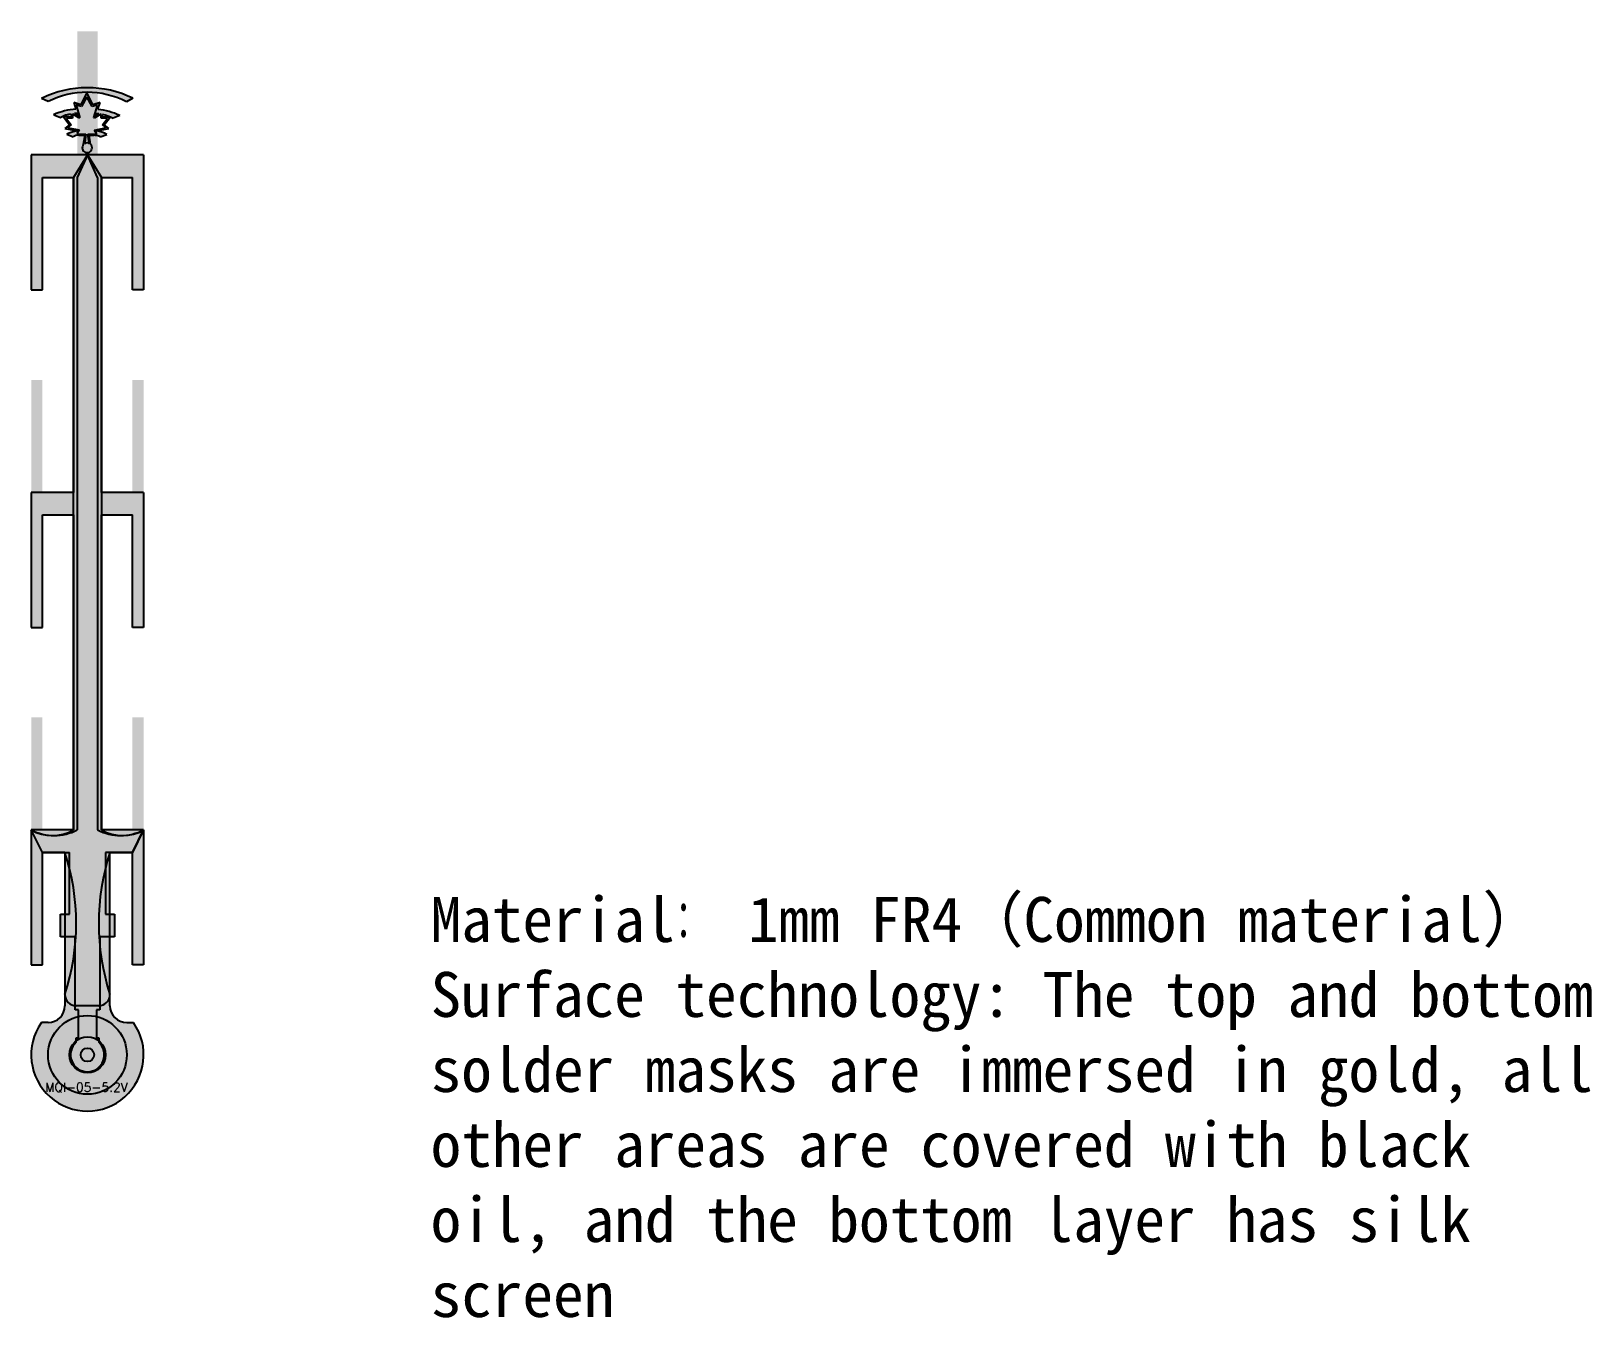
# Model space of a CAD drawing. Header units: millimetres. Extents: x 14 to 153, y -23 to 91.
import ezdxf

# ---------------------------------------------------------------- set-up
doc = ezdxf.new("R2010")
doc.units = ezdxf.units.MM
for name, color, linetype in [('BOOTOM 阻焊', 50, 'Continuous'), ('BOOTOM丝印', 7, 'Continuous'), ('BOTTOM', 160, 'Continuous'), ('KEEP OUT', 130, 'Continuous'), ('TOP', 10, 'Continuous'), ('TOP丝印', 7, 'Continuous'), ('TOP阻焊', 100, 'Continuous')]:
    doc.layers.add(name, color=color, linetype=linetype)
doc.styles.get("Standard").update_dxf_attribs({"font": 'txt', "bigfont": 'gbcbig.shx'})

msp = doc.modelspace()

# ---------------------------------------------------------------- hatches: boundary and pattern name
at = {"layer": 'BOOTOM 阻焊'}
h = msp.add_hatch(color=256, dxfattribs=at)
h.paths.add_polyline_path([(20.25, 78), (19, 80), (17.75, 78), (17.75, 20, -0.266667), (14, 20), (15, 18), (17, 18, -0.158382), (17, 5.37, 0.414214), (18, 4.37), (20, 4.37, 0.414214), (21, 5.37, -0.158382), (21, 18), (23, 18), (24, 20, -0.266667), (20.25, 20)])
h.paths.add_polyline_path([(15.5, 0, 1), (22.5, 0, 1)])
h.paths.add_polyline_path([(20.6, 0, -1), (17.4, 0, -1)], flags=16)
at = {"layer": 'BOOTOM丝印'}
h = msp.add_hatch(color=256, dxfattribs=at)
h.paths.add_polyline_path([(14.92, 85.03), (15.5, 84.74, -0.239008), (22.46, 84.73), (23.03, 85.04, 0.234557)])
h.paths.add_polyline_path([(19.92, 84.06), (20.14, 84.65), (19.48, 84.46), (18.95, 85.55), (18.42, 84.45), (17.79, 84.65), (17.98, 84.07, 0.093775), (16, 83.57), (16.59, 83.32, -0.097182), (17.56, 83.64), (17.59, 83.38), (16.88, 83.38), (17.41, 82.69), (16.99, 82.35), (18.09, 82.14), (17.74, 82.06), (17.38, 81.94), (17.16, 81.84), (17.74, 81.6, -0.148395), (18.24, 81.76), (18.77, 81.77), (18.62, 80.92), (18.66, 80.92, 0.532889), (18.83, 80.23, 0.428652), (19.4, 80.53, 0.303554), (19.28, 80.95), (19.16, 81.75), (19.59, 81.75, -0.165617), (20.13, 81.6), (20.72, 81.83, 0.081301), (19.83, 82.13), (20.91, 82.35), (20.49, 82.69), (21.02, 83.35), (20.33, 83.35), (20.3, 83.38), (20.33, 83.6, -0.05955), (21.29, 83.26, -0.026347), (21.89, 83.51, 0.083499)])
h.paths.add_polyline_path([(20.74, 83.25), (20.75, 83.22), (20.35, 82.68), (20.62, 82.45), (20.62, 82.42), (19.64, 82.21), (19.84, 81.86), (19.04, 81.86), (19.14, 81.08), (19.12, 81.05), (19.09, 81.05, 0.192658), (18.87, 81.05), (18.78, 81.05), (18.76, 81.08), (18.87, 81.85), (18.09, 81.85), (18.05, 81.87), (18.25, 82.22), (17.3, 82.41), (17.28, 82.43), (17.28, 82.45), (17.54, 82.69), (17.14, 83.22), (17.15, 83.24), (17.68, 83.27), (17.68, 83.61), (17.7, 83.62), (18.24, 83.31), (18.33, 83.31), (18, 84.43), (18.47, 84.3), (18.95, 85.16), (19.43, 84.32), (19.88, 84.44), (19.9, 84.4), (19.56, 83.32), (19.59, 83.28), (20.2, 83.62), (20.22, 83.61), (20.22, 83.28)], flags=16)
h.paths.add_polyline_path([(20.02, 83.65), (19.72, 83.46), (19.7, 83.47), (19.79, 83.69), (20.02, 83.66)], flags=16)
h.paths.add_polyline_path([(18.18, 83.49), (18.17, 83.46), (17.85, 83.68, -0.011068), (18.1, 83.71)], flags=16)
at = {"layer": 'BOTTOM'}
h = msp.add_hatch(color=256, dxfattribs=at)
h.paths.add_polyline_path([(20.25, 78), (23, 78), (23, 68), (24, 68), (24, 80), (14, 80), (14, 68), (15, 68), (15, 78), (17.75, 78), (17.75, 50), (14, 50), (14, 38), (15, 38), (15, 48), (17.75, 48), (17.75, 20), (14, 20), (14, 8), (15, 8), (15, 18), (17, 18), (17, 4.37, -0.414214), (15.5, 2.87), (14.91, 2.87, 1.923504), (23.09, 2.87), (22.5, 2.87, -0.414214), (21, 4.37), (21, 18), (23, 18), (23, 8), (24, 8), (24, 20), (20.25, 20), (20.25, 48), (23, 48), (23, 38), (24, 38), (24, 50), (20.25, 50)])
h.paths.add_polyline_path([(20.6, 0, -1), (17.4, 0, -1)], flags=16)
at = {"layer": 'TOP'}
h = msp.add_hatch(color=256, dxfattribs=at)
h.paths.add_polyline_path([(19.9, 91), (18.1, 91), (18.1, 50), (15, 50), (15, 60), (14, 60), (14, 48), (18.1, 48), (18.1, 20), (15, 20), (15, 30), (14, 30), (14, 18), (17.4, 18), (17.4, 12.5), (16.6, 12.5), (16.6, 10.5), (17.9, 10.5), (17.9, 4), (18.2, 4), (18.2, 1.5), (18, 1.5), (18, 1.12, 2.618034), (20, 1.12), (20, 1.5), (19.8, 1.5), (19.8, 4), (20.1, 4), (20.1, 10.5), (21.4, 10.5), (21.4, 12.5), (20.6, 12.5), (20.6, 18), (24, 18), (24, 30), (23, 30), (23, 20), (19.9, 20), (19.9, 48), (24, 48), (24, 60), (23, 60), (23, 50), (19.9, 50)])
h.paths.add_polyline_path([(19.6, 0, -1), (18.4, 0, -1)], flags=16)
at = {"layer": 'TOP丝印'}
h = msp.add_hatch(color=256, dxfattribs=at)
h.paths.add_polyline_path([(14.92, 85.03), (15.5, 84.74, -0.239008), (22.46, 84.73), (23.03, 85.04, 0.234557)])
h.paths.add_polyline_path([(19.92, 84.06), (20.14, 84.65), (19.48, 84.46), (18.95, 85.55), (18.42, 84.45), (17.79, 84.65), (17.98, 84.07, 0.093775), (16, 83.57), (16.59, 83.32, -0.097182), (17.56, 83.64), (17.59, 83.38), (16.88, 83.38), (17.41, 82.69), (16.99, 82.35), (18.09, 82.14), (17.74, 82.06), (17.38, 81.94), (17.16, 81.84), (17.74, 81.6, -0.148395), (18.24, 81.76), (18.77, 81.77), (18.62, 80.92), (18.66, 80.92, 0.532889), (18.83, 80.23, 0.428652), (19.4, 80.53, 0.303554), (19.28, 80.95), (19.16, 81.75), (19.59, 81.75, -0.165617), (20.13, 81.6), (20.72, 81.83, 0.081301), (19.83, 82.13), (20.91, 82.35), (20.49, 82.69), (21.02, 83.35), (20.33, 83.35), (20.3, 83.38), (20.33, 83.6, -0.05955), (21.29, 83.26, -0.026347), (21.89, 83.51, 0.083499)])
h.paths.add_polyline_path([(20.74, 83.25), (20.75, 83.22), (20.35, 82.68), (20.62, 82.45), (20.62, 82.42), (19.64, 82.21), (19.84, 81.86), (19.04, 81.86), (19.14, 81.08), (19.12, 81.05), (19.09, 81.05, 0.192658), (18.87, 81.05), (18.78, 81.05), (18.76, 81.08), (18.87, 81.85), (18.09, 81.85), (18.05, 81.87), (18.25, 82.22), (17.3, 82.41), (17.28, 82.43), (17.28, 82.45), (17.54, 82.69), (17.14, 83.22), (17.15, 83.24), (17.68, 83.27), (17.68, 83.61), (17.7, 83.62), (18.24, 83.31), (18.33, 83.31), (18, 84.43), (18.47, 84.3), (18.95, 85.16), (19.43, 84.32), (19.88, 84.44), (19.9, 84.4), (19.56, 83.32), (19.59, 83.28), (20.2, 83.62), (20.22, 83.61), (20.22, 83.28)], flags=16)
h.paths.add_polyline_path([(20.02, 83.65), (19.72, 83.46), (19.7, 83.47), (19.79, 83.69), (20.02, 83.66)], flags=16)
h.paths.add_polyline_path([(18.18, 83.49), (18.17, 83.46), (17.85, 83.68, -0.011068), (18.1, 83.71)], flags=16)
at = {"layer": 'TOP阻焊'}
msp.add_hatch(color=256, dxfattribs=at).paths.add_polyline_path([(19.9, 78), (19, 80), (18.1, 78), (18.1, 20, -0.243902), (14, 20), (15, 18), (17.4, 18), (17.4, 12.5), (16.6, 12.5), (16.6, 10.5), (17.9, 10.5), (17.9, 4), (18.2, 4), (18.2, 1.5), (18, 1.5), (18, 1.12, 2.618034), (20, 1.12), (20, 1.5), (19.8, 1.5), (19.8, 4), (20.1, 4), (20.1, 10.5), (21.4, 10.5), (21.4, 12.5), (20.6, 12.5), (20.6, 18), (23, 18), (24, 20, -0.243902), (19.9, 20)])

# ---------------------------------------------------------------- linework, layer by layer
at = {"layer": 'BOOTOM 阻焊'}
for p, q in [((19, 80), (17.75, 78)), ((19, 80), (20.25, 78)), ((17.75, 20), (17.75, 78)), ((20.25, 78), (20.25, 20)), ((15, 18), (14, 20)), ((23, 18), (24, 20)), ((17, 18), (15, 18)), ((23, 18), (21, 18)), ((20, 4.37), (18, 4.37))]:
    msp.add_line(p, q, dxfattribs=at)
for radius in [3.5, 1.6]:
    msp.add_circle((19, 0), radius, dxfattribs=at)
for centre, radius, start, end in [((15.88, 23.27), 3.77, 240.1372, 299.8628), ((22.13, 23.27), 3.77, 240.1372, 299.8628), ((-2.43, 11.69), 20.43, 342.0003, 17.9997), ((40.43, 11.69), 20.43, 162.0003, 197.9997), ((18, 5.37), 1, 180, 270), ((20, 5.37), 1, 270, 0)]:
    msp.add_arc(centre, radius, start, end, dxfattribs=at)
at = {"layer": 'BOOTOM丝印'}
for p, q in [((15.5, 84.74), (14.92, 85.03)), ((18.95, 85.55), (18.42, 84.45)), ((18.95, 85.16), (18.47, 84.3)), ((19.48, 84.46), (18.95, 85.55)), ((19.43, 84.32), (18.95, 85.16)), ((20.14, 84.65), (19.48, 84.46)), ((19.92, 84.06), (20.14, 84.65)), ((23.03, 85.04), (22.46, 84.73)), ((16, 83.57), (16.59, 83.32)), ((17.59, 83.38), (16.88, 83.38)), ((16.88, 83.38), (17.41, 82.69)), ((17.68, 83.27), (17.15, 83.24)), ((17.56, 83.64), (17.59, 83.38)), ((17.7, 83.62), (17.68, 83.61)), ((17.68, 83.61), (17.68, 83.27)), ((18.24, 83.31), (17.7, 83.62)), ((18.42, 84.45), (17.79, 84.65)), ((17.79, 84.65), (17.98, 84.07)), ((17.85, 83.68), (18.17, 83.46)), ((18.47, 84.3), (18, 84.43)), ((18, 84.43), (18.33, 83.31)), ((18.18, 83.49), (18.1, 83.71)), ((18.17, 83.46), (18.18, 83.49)), ((18.33, 83.31), (18.24, 83.31)), ((19.88, 84.44), (19.43, 84.32)), ((19.56, 83.32), (19.9, 84.4)), ((19.59, 83.28), (19.56, 83.32)), ((20.2, 83.62), (19.59, 83.28)), ((19.79, 83.69), (19.7, 83.47)), ((19.7, 83.47), (19.72, 83.46)), ((19.72, 83.46), (20.02, 83.65)), ((20.02, 83.66), (19.79, 83.69)), ((19.9, 84.4), (19.88, 84.44)), ((20.02, 83.65), (20.02, 83.66)), ((20.22, 83.61), (20.2, 83.62)), ((20.22, 83.28), (20.22, 83.61)), ((20.74, 83.25), (20.22, 83.28)), ((20.3, 83.38), (20.33, 83.6)), ((20.33, 83.35), (20.3, 83.38)), ((21.02, 83.35), (20.33, 83.35)), ((20.49, 82.69), (21.02, 83.35)), ((17.41, 82.69), (16.99, 82.35)), ((16.99, 82.35), (18.09, 82.14)), ((17.15, 83.24), (17.14, 83.22)), ((17.14, 83.22), (17.54, 82.69)), ((17.38, 81.94), (17.16, 81.84)), ((17.54, 82.69), (17.28, 82.45)), ((17.28, 82.45), (17.28, 82.43)), ((17.28, 82.43), (17.3, 82.41)), ((17.3, 82.41), (18.25, 82.22)), ((17.74, 82.06), (17.38, 81.94)), ((18.09, 82.14), (17.74, 82.06)), ((18.25, 82.22), (18.05, 81.87)), ((19.64, 82.21), (20.62, 82.42)), ((19.84, 81.86), (19.64, 82.21)), ((19.83, 82.13), (20.91, 82.35)), ((20.35, 82.68), (20.75, 83.22)), ((20.62, 82.45), (20.35, 82.68)), ((20.91, 82.35), (20.49, 82.69)), ((20.62, 82.42), (20.62, 82.45)), ((20.75, 83.22), (20.74, 83.25)), ((17.16, 81.84), (17.74, 81.6)), ((18.05, 81.87), (18.09, 81.85)), ((18.09, 81.85), (18.87, 81.85)), ((18.24, 81.76), (18.77, 81.77)), ((18.77, 81.77), (18.62, 80.92)), ((18.62, 80.92), (18.66, 80.92)), ((18.87, 81.85), (18.76, 81.08)), ((18.76, 81.08), (18.78, 81.05)), ((18.78, 81.05), (18.87, 81.05)), ((19.14, 81.08), (19.04, 81.86)), ((19.04, 81.86), (19.84, 81.86)), ((19.09, 81.05), (19.12, 81.05)), ((19.12, 81.05), (19.14, 81.08)), ((19.28, 80.95), (19.16, 81.75)), ((19.16, 81.75), (19.59, 81.75)), ((20.13, 81.6), (20.72, 81.83))]:
    msp.add_line(p, q, dxfattribs=at)
for centre, radius, start, end in [((18.99, 76.87), 9.11, 63.6842, 116.4861), ((18.97, 77.87), 7.7, 63.0135, 116.7815), ((18.31, 78.58), 5.5, 93.464, 114.8931), ((17.9, 81), 2.66, 97.3333, 119.5362), ((18.63, 77.89), 5.84, 95.1567, 97.6933), ((19.27, 77.93), 6.16, 64.8282, 83.9204), ((19.38, 79.43), 4.27, 63.5564, 77.1882), ((23.95, 77.67), 6.19, 109.4377, 115.4747), ((19.36, 79.26), 2.91, 62.1662, 80.7581), ((18.26, 80.85), 0.909, 90.9248, 124.6881), ((18.97, 80.63), 0.425, 137.651, 249.8617), ((18.97, 80.65), 0.446, 251.3538, 344.1636), ((18.98, 80.77), 0.299, 68.1903, 111.8097), ((19.03, 80.65), 0.386, 342.6778, 50.2212), ((19.64, 80.87), 0.879, 56.0542, 93.6693)]:
    msp.add_arc(centre, radius, start, end, dxfattribs=at)
at = {"layer": 'BOTTOM'}
for p, q in [((14, 80), (14, 68)), ((24, 80), (14, 80)), ((24, 80), (24, 68)), ((15, 78), (17.75, 78)), ((15, 68), (15, 78)), ((17.75, 78), (17.75, 50)), ((20.25, 50), (20.25, 78)), ((20.25, 78), (23, 78)), ((23, 68), (23, 78)), ((14, 68), (15, 68)), ((24, 68), (23, 68)), ((14, 50), (14, 38)), ((17.75, 50), (14, 50)), ((24, 50), (20.25, 50)), ((24, 50), (24, 38)), ((15, 48), (17.75, 48)), ((15, 38), (15, 48)), ((17.75, 48), (17.75, 20)), ((20.25, 20), (20.25, 48)), ((20.25, 48), (23, 48)), ((23, 38), (23, 48)), ((14, 38), (15, 38)), ((24, 38), (23, 38)), ((14, 20), (14, 8)), ((17.75, 20), (14, 20)), ((24, 20), (20.25, 20)), ((24, 20), (24, 8)), ((15, 18), (17, 18)), ((15, 8), (15, 18)), ((17, 18), (17, 4.37)), ((21, 4.37), (21, 18)), ((21, 18), (23, 18)), ((23, 8), (23, 18)), ((14, 8), (15, 8)), ((24, 8), (23, 8)), ((15.5, 2.87), (14.91, 2.87)), ((22.5, 2.87), (23.09, 2.87))]:
    msp.add_line(p, q, dxfattribs=at)
for centre, radius, start, end in [((15.5, 4.37), 1.5, 270, 0), ((22.5, 4.37), 1.5, 180, 270), ((19, 0), 5, 144.9384, 35.0616)]:
    msp.add_arc(centre, radius, start, end, dxfattribs=at)
at = {"layer": 'KEEP OUT'}
msp.add_circle((19, 0), 0.6, dxfattribs=at)
at = {"layer": 'TOP丝印'}
for p, q in [((15.5, 84.74), (14.92, 85.03)), ((18.95, 85.55), (18.42, 84.45)), ((18.95, 85.16), (18.47, 84.3)), ((19.48, 84.46), (18.95, 85.55)), ((19.43, 84.32), (18.95, 85.16)), ((20.14, 84.65), (19.48, 84.46)), ((19.92, 84.06), (20.14, 84.65)), ((23.03, 85.04), (22.46, 84.73)), ((16, 83.57), (16.59, 83.32)), ((17.59, 83.38), (16.88, 83.38)), ((16.88, 83.38), (17.41, 82.69)), ((17.68, 83.27), (17.15, 83.24)), ((17.56, 83.64), (17.59, 83.38)), ((17.7, 83.62), (17.68, 83.61)), ((17.68, 83.61), (17.68, 83.27)), ((18.24, 83.31), (17.7, 83.62)), ((18.42, 84.45), (17.79, 84.65)), ((17.79, 84.65), (17.98, 84.07)), ((17.85, 83.68), (18.17, 83.46)), ((18.47, 84.3), (18, 84.43)), ((18, 84.43), (18.33, 83.31)), ((18.18, 83.49), (18.1, 83.71)), ((18.17, 83.46), (18.18, 83.49)), ((18.33, 83.31), (18.24, 83.31)), ((19.88, 84.44), (19.43, 84.32)), ((19.56, 83.32), (19.9, 84.4)), ((19.59, 83.28), (19.56, 83.32)), ((20.2, 83.62), (19.59, 83.28)), ((19.79, 83.69), (19.7, 83.47)), ((19.7, 83.47), (19.72, 83.46)), ((19.72, 83.46), (20.02, 83.65)), ((20.02, 83.66), (19.79, 83.69)), ((19.9, 84.4), (19.88, 84.44)), ((20.02, 83.65), (20.02, 83.66)), ((20.22, 83.61), (20.2, 83.62)), ((20.22, 83.28), (20.22, 83.61)), ((20.74, 83.25), (20.22, 83.28)), ((20.3, 83.38), (20.33, 83.6)), ((20.33, 83.35), (20.3, 83.38)), ((21.02, 83.35), (20.33, 83.35)), ((20.49, 82.69), (21.02, 83.35)), ((17.41, 82.69), (16.99, 82.35)), ((16.99, 82.35), (18.09, 82.14)), ((17.15, 83.24), (17.14, 83.22)), ((17.14, 83.22), (17.54, 82.69)), ((17.38, 81.94), (17.16, 81.84)), ((17.54, 82.69), (17.28, 82.45)), ((17.28, 82.45), (17.28, 82.43)), ((17.28, 82.43), (17.3, 82.41)), ((17.3, 82.41), (18.25, 82.22)), ((17.74, 82.06), (17.38, 81.94)), ((18.09, 82.14), (17.74, 82.06)), ((18.25, 82.22), (18.05, 81.87)), ((19.64, 82.21), (20.62, 82.42)), ((19.84, 81.86), (19.64, 82.21)), ((19.83, 82.13), (20.91, 82.35)), ((20.35, 82.68), (20.75, 83.22)), ((20.62, 82.45), (20.35, 82.68)), ((20.91, 82.35), (20.49, 82.69)), ((20.62, 82.42), (20.62, 82.45)), ((20.75, 83.22), (20.74, 83.25)), ((17.16, 81.84), (17.74, 81.6)), ((18.05, 81.87), (18.09, 81.85)), ((18.09, 81.85), (18.87, 81.85)), ((18.24, 81.76), (18.77, 81.77)), ((18.77, 81.77), (18.62, 80.92)), ((18.62, 80.92), (18.66, 80.92)), ((18.87, 81.85), (18.76, 81.08)), ((18.76, 81.08), (18.78, 81.05)), ((18.78, 81.05), (18.87, 81.05)), ((19.14, 81.08), (19.04, 81.86)), ((19.04, 81.86), (19.84, 81.86)), ((19.09, 81.05), (19.12, 81.05)), ((19.12, 81.05), (19.14, 81.08)), ((19.28, 80.95), (19.16, 81.75)), ((19.16, 81.75), (19.59, 81.75)), ((20.13, 81.6), (20.72, 81.83))]:
    msp.add_line(p, q, dxfattribs=at)
for centre, radius, start, end in [((18.99, 76.87), 9.11, 63.6842, 116.4861), ((18.97, 77.87), 7.7, 63.0135, 116.7815), ((18.31, 78.58), 5.5, 93.464, 114.8931), ((17.9, 81), 2.66, 97.3333, 119.5362), ((18.63, 77.89), 5.84, 95.1567, 97.6933), ((19.27, 77.93), 6.16, 64.8282, 83.9204), ((19.38, 79.43), 4.27, 63.5564, 77.1882), ((23.95, 77.67), 6.19, 109.4377, 115.4747), ((19.36, 79.26), 2.91, 62.1662, 80.7581), ((18.26, 80.85), 0.909, 90.9248, 124.6881), ((18.97, 80.63), 0.425, 137.651, 249.8617), ((18.97, 80.65), 0.446, 251.3538, 344.1636), ((18.98, 80.77), 0.299, 68.1903, 111.8097), ((19.03, 80.65), 0.386, 342.6778, 50.2212), ((19.64, 80.87), 0.879, 56.0542, 93.6693)]:
    msp.add_arc(centre, radius, start, end, dxfattribs=at)
at = {"layer": 'TOP阻焊'}
for p, q in [((19, 80), (18.1, 78)), ((19.9, 78), (19, 80)), ((18.1, 78), (18.1, 20)), ((19.9, 78), (19.9, 20)), ((15, 18), (14, 20)), ((24, 20), (23, 18)), ((15, 18), (17.4, 18)), ((17.4, 12.5), (17.4, 18)), ((23, 18), (20.6, 18)), ((20.6, 18), (20.6, 12.5)), ((16.6, 10.5), (16.6, 12.5)), ((16.6, 12.5), (17.4, 12.5)), ((20.6, 12.5), (21.4, 12.5)), ((21.4, 12.5), (21.4, 10.5)), ((17.9, 10.5), (16.6, 10.5)), ((17.9, 4), (17.9, 10.5)), ((21.4, 10.5), (20.1, 10.5)), ((20.1, 10.5), (20.1, 4)), ((18.2, 4), (17.9, 4)), ((18.2, 1.5), (18.2, 4)), ((20.1, 4), (19.8, 4)), ((19.8, 4), (19.8, 1.5)), ((18, 1.12), (18, 1.5)), ((18, 1.5), (18.2, 1.5)), ((19.8, 1.5), (20, 1.5)), ((20, 1.5), (20, 1.12))]:
    msp.add_line(p, q, dxfattribs=at)
for centre, radius, start, end in [((16.05, 23.95), 4.45, 242.5861, 297.4139), ((21.95, 23.95), 4.45, 242.5861, 297.4139), ((19, 0), 1.5, 131.8103, 48.1897)]:
    msp.add_arc(centre, radius, start, end, dxfattribs=at)

# ---------------------------------------------------------------- texts
at = {"layer": 'BOOTOM 阻焊', "insert": (49.52, 14.04), "char_height": 4, "width": 105.5692, "attachment_point": 1}
msp.add_mtext('{\\fKaiTi|b0|i0|c0|p49;Material}： {\\fKaiTi|b0|i0|c134|p49;1mm FR4（Common material） \\PSurface technology: The top and bottom solder masks are immersed in gold, all other areas are covered with black oil, and the bottom layer has silk screen}', dxfattribs=at)
at = {"layer": 'TOP阻焊', "insert": (15.24, -2.48), "char_height": 0.8, "width": 3.0216, "attachment_point": 1}
msp.add_mtext('MQI-05-5.2V', dxfattribs=at)

doc.saveas('drawing.dxf')
